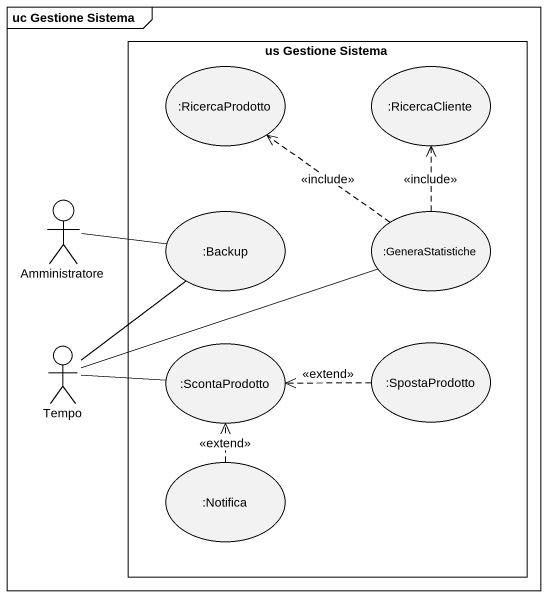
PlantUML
@startuml
mainframe uc Gestione Sistema
rectangle "us Gestione Sistema" as us_Gestione_Sistema {
  usecase ":RicercaProdotto" as RicercaProdotto
  usecase ":RicercaCliente" as RicercaCliente
  usecase ":Backup" as Backup
  usecase ":GeneraStatistiche" as GeneraStatistiche
  usecase ":ScontaProdotto" as ScontaProdotto
  usecase ":SpostaProdotto" as SpostaProdotto
  usecase ":Notifica" as Notifica
}
actor Amministratore
actor Tempo
Amministratore -right- Backup
GeneraStatistiche .up.> RicercaProdotto : <<include>>
GeneraStatistiche .up.> RicercaCliente : <<include>>
Tempo -up- Backup
Tempo -right- GeneraStatistiche
Tempo -right- ScontaProdotto
SpostaProdotto .left.> ScontaProdotto : <<extend>>
Notifica .up.> ScontaProdotto : <<extend>>
@enduml
